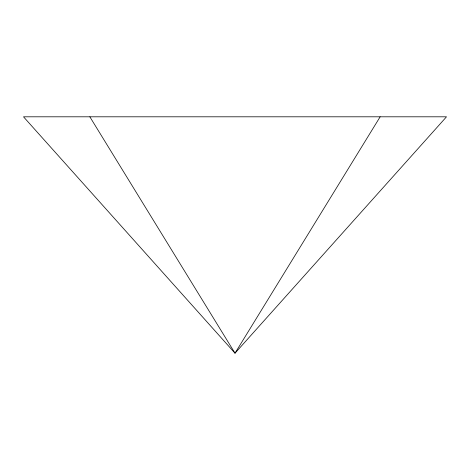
<?xml version="1.0" encoding="UTF-8"?>
<svg xmlns="http://www.w3.org/2000/svg" width="470" height="470" viewBox="0 0 470 470"><rect width="100%" height="100%" fill="white"/><g stroke="black" fill="none" stroke-linecap="round" stroke-linejoin="round"><path stroke-width="0.7" d="M380.154 116.807L235 353.193L23.5 116.807L446.5 116.807L235 353.193L89.846 116.807"/></g></svg>
